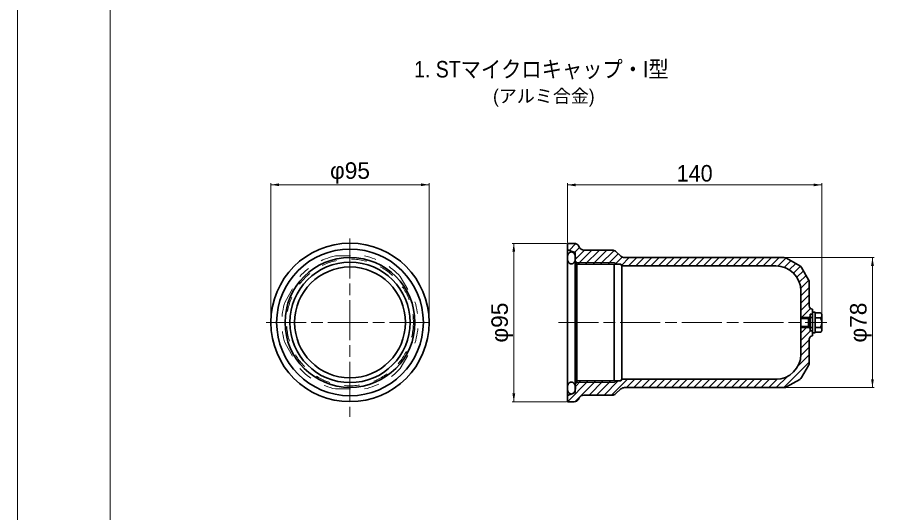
# Model space of a CAD drawing. Units: millimetres at full size, sheet at 1:2; some dimension numbers follow another scale. Extents: x 1970 to 3652, y 1102 to 2290.
# Drawn here: x 1970 to 2492, y 1399 to 1696 of the extents above; entities that cross this region are included whole.
import ezdxf
from ezdxf.enums import TextEntityAlignment as Align

# ---------------------------------------------------------------- set-up
doc = ezdxf.new("R2010")
doc.units = ezdxf.units.MM
doc.header["$LTSCALE"] = 2
for name, pattern in [('CHAIN', [18.5, 12, -1.5, 3.5, -1.5]), ('CHAIN_DOUBLE_DASH', [23.5, 12, -1.5, 3.5, -1.5, 3.5, -1.5]), ('DASHED', [7.5, 6, -1.5]), ('USER1', [9, 4.5, -4.5])]:
    doc.linetypes.add(name, pattern=pattern)
for name, color, linetype, lineweight in [('1外形線', 7, 'Continuous', 35), ('2細い実線', 3, 'Continuous', 20), ('3隠れ線', 2, 'DASHED', 13), ('4中心線', 1, 'CHAIN', 15), ('5想像線', 6, 'CHAIN_DOUBLE_DASH', 15), ('6寸法線', 4, 'Continuous', 13), ('7 枠・タイトル', 7, 'Continuous', 13), ('Defpoints_2', 7, 'Continuous', 13)]:
    doc.layers.add(name, color=color, linetype=linetype, lineweight=lineweight)
doc.styles.add('ＭＳ Ｐゴシック', font='')
doc.styles.get('ＭＳ Ｐゴシック').set_extended_font_data('MS PGothic')

# ---------------------------------------------------------------- blocks, each defined once
blk = doc.blocks.new('filled_arrow')
at = {"color": 0, "linetype": 'Continuous', "lineweight": -2}
blk.add_solid([(7.5, 1.25), (0, 0), (7.5, -1.25)], dxfattribs=at)

msp = doc.modelspace()

# ---------------------------------------------------------------- linework, layer by layer
at = {"layer": '1外形線'}
for p, q in [((2299.564, 1560.965), (2303.711, 1560.965)), ((2299.564, 1560.965), (2299.564, 1549.661)), ((2299.564, 1560.965), (2299.564, 1549.661)), ((2299.564, 1557.138), (2304.165, 1555.463)), ((2304.165, 1555.463), (2304.165, 1550.461)), ((2306.395, 1559.306), (2306.737, 1558.622)), ((2309.421, 1556.963), (2326.446, 1556.963)), ((2328.422, 1556.221), (2331.718, 1553.238)), ((2299.564, 1549.661), (2299.564, 1469.759)), ((2304.165, 1550.461), (2305.166, 1549.461)), ((2304.165, 1550.461), (2304.165, 1513.448)), ((2333.732, 1552.462), (2429.523, 1552.462)), ((2438.879, 1547.524), (2431.023, 1552.06)), ((2305.166, 1549.461), (2305.166, 1548.46)), ((2305.166, 1548.46), (2329.306, 1548.46)), ((2305.166, 1548.46), (2305.166, 1513.448)), ((2327.573, 1548.46), (2327.573, 1478.436)), ((2329.306, 1548.46), (2331.575, 1548.46)), ((2331.575, 1548.46), (2332.152, 1547.46)), ((2332.152, 1547.462), (2424.576, 1547.462)), ((2332.152, 1547.46), (2332.152, 1479.436)), ((2444.174, 1539.158), (2439.978, 1546.426)), ((2444.576, 1537.658), (2444.576, 1523.462)), ((2439.576, 1532.462), (2439.576, 1513.462)), ((2445.176, 1518.462), (2446.576, 1518.462)), ((2445.176, 1518.462), (2445.176, 1509.934)), ((2446.576, 1521.462), (2446.576, 1508.434)), ((2446.584, 1519.712), (2448.184, 1519.712)), ((2448.184, 1507.212), (2448.184, 1519.712)), ((2448.184, 1519.235), (2451.384, 1519.235)), ((2304.165, 1515.449), (2304.165, 1478.436)), ((2305.166, 1513.448), (2305.166, 1478.436)), ((2446.584, 1516.462), (2439.576, 1516.462)), ((2439.576, 1515.849), (2444.062, 1515.849)), ((2439.576, 1494.434), (2439.576, 1513.434)), ((2444.062, 1515.849), (2445.176, 1516.962)), ((2444.062, 1515.849), (2444.062, 1513.462)), ((2444.062, 1511.048), (2444.062, 1513.434)), ((2448.184, 1516.348), (2451.384, 1516.348)), ((2452.184, 1509.132), (2452.184, 1517.792)), ((2439.576, 1511.048), (2444.062, 1511.048)), ((2446.584, 1510.434), (2439.576, 1510.434)), ((2444.062, 1511.048), (2445.176, 1509.934)), ((2445.176, 1508.434), (2445.176, 1509.934)), ((2445.176, 1508.434), (2446.576, 1508.434)), ((2446.576, 1508.434), (2446.576, 1505.434)), ((2448.184, 1510.575), (2451.384, 1510.575)), ((2444.576, 1489.238), (2444.576, 1503.434)), ((2446.584, 1507.212), (2448.184, 1507.212)), ((2448.184, 1507.688), (2451.384, 1507.688)), ((2444.174, 1487.738), (2439.978, 1480.47)), ((2304.165, 1478.436), (2304.165, 1476.435)), ((2304.165, 1476.435), (2305.166, 1477.435)), ((2305.166, 1478.436), (2305.166, 1477.435)), ((2305.166, 1478.436), (2329.306, 1478.436)), ((2329.306, 1478.436), (2331.575, 1478.436)), ((2331.575, 1478.436), (2332.152, 1479.436)), ((2332.152, 1479.434), (2424.576, 1479.434)), ((2438.879, 1479.372), (2431.023, 1474.836)), ((2299.564, 1469.759), (2304.165, 1471.433)), ((2304.165, 1471.433), (2304.165, 1476.435)), ((2328.422, 1470.675), (2331.718, 1473.658)), ((2333.732, 1474.434), (2429.523, 1474.434)), ((2299.564, 1469.759), (2299.564, 1465.931)), ((2306.395, 1467.59), (2306.737, 1468.274)), ((2309.421, 1469.933), (2326.446, 1469.933)), ((2299.564, 1465.931), (2303.711, 1465.931))]:
    msp.add_line(p, q, dxfattribs=at)
for points in [[(2301.983, 1555.83), (2301.864, 1555.825), (2301.745, 1555.812), (2301.628, 1555.791), (2301.511, 1555.761), (2301.395, 1555.722), (2301.28, 1555.674), (2301.167, 1555.619), (2301.057, 1555.555), (2300.947, 1555.484), (2300.842, 1555.405), (2300.738, 1555.317), (2300.638, 1555.222), (2300.541, 1555.121), (2300.447, 1555.013), (2300.357, 1554.897), (2300.27, 1554.775), (2300.189, 1554.648), (2300.111, 1554.514), (2300.038, 1554.374), (2299.969, 1554.229), (2299.906, 1554.08), (2299.847, 1553.927), (2299.794, 1553.769), (2299.746, 1553.607), (2299.703, 1553.443), (2299.666, 1553.274), (2299.634, 1553.105), (2299.608, 1552.932), (2299.588, 1552.758), (2299.573, 1552.583), (2299.564, 1552.407), (2299.562, 1552.23), (2299.564, 1552.053), (2299.573, 1551.877), (2299.588, 1551.701), (2299.608, 1551.527), (2299.634, 1551.355), (2299.666, 1551.185), (2299.703, 1551.017), (2299.746, 1550.852), (2299.794, 1550.69), (2299.847, 1550.533), (2299.906, 1550.38), (2299.969, 1550.23), (2300.038, 1550.086), (2300.111, 1549.946), (2300.189, 1549.812), (2300.27, 1549.685), (2300.357, 1549.563), (2300.447, 1549.447), (2300.541, 1549.338), (2300.638, 1549.237), (2300.738, 1549.142), (2300.842, 1549.055), (2300.947, 1548.976), (2301.057, 1548.904), (2301.168, 1548.84), (2301.28, 1548.785), (2301.395, 1548.738), (2301.511, 1548.699), (2301.628, 1548.669), (2301.746, 1548.648), (2301.865, 1548.635), (2301.984, 1548.63), (2302.103, 1548.635), (2302.221, 1548.648), (2302.338, 1548.669), (2302.455, 1548.699), (2302.572, 1548.738), (2302.686, 1548.786), (2302.8, 1548.84), (2302.91, 1548.905), (2303.019, 1548.976), (2303.125, 1549.055), (2303.228, 1549.143), (2303.329, 1549.237), (2303.426, 1549.338), (2303.52, 1549.447), (2303.609, 1549.563), (2303.696, 1549.685), (2303.778, 1549.812), (2303.856, 1549.946), (2303.928, 1550.086), (2303.997, 1550.23), (2304.061, 1550.38), (2304.119, 1550.534), (2304.173, 1550.69), (2304.221, 1550.853), (2304.263, 1551.017), (2304.301, 1551.185), (2304.333, 1551.355), (2304.359, 1551.528), (2304.379, 1551.701), (2304.394, 1551.877), (2304.402, 1552.053), (2304.405, 1552.23), (2304.402, 1552.407), (2304.394, 1552.583), (2304.379, 1552.759), (2304.359, 1552.932), (2304.333, 1553.105), (2304.301, 1553.275), (2304.263, 1553.443), (2304.221, 1553.607), (2304.173, 1553.769), (2304.119, 1553.927), (2304.061, 1554.08), (2303.997, 1554.23), (2303.928, 1554.374), (2303.856, 1554.514), (2303.778, 1554.648), (2303.696, 1554.775), (2303.609, 1554.897), (2303.52, 1555.013), (2303.426, 1555.121), (2303.329, 1555.223), (2303.228, 1555.317), (2303.125, 1555.405), (2303.019, 1555.484), (2302.91, 1555.555), (2302.8, 1555.62), (2302.686, 1555.674), (2302.572, 1555.722), (2302.455, 1555.761), (2302.338, 1555.791), (2302.22, 1555.812), (2302.102, 1555.825)], [(2301.986, 1470.616), (2301.867, 1470.621), (2301.748, 1470.634), (2301.63, 1470.655), (2301.513, 1470.685), (2301.397, 1470.724), (2301.282, 1470.772), (2301.17, 1470.827), (2301.059, 1470.891), (2300.95, 1470.962), (2300.844, 1471.041), (2300.74, 1471.129), (2300.64, 1471.223), (2300.543, 1471.325), (2300.449, 1471.433), (2300.359, 1471.549), (2300.272, 1471.671), (2300.191, 1471.798), (2300.113, 1471.932), (2300.04, 1472.072), (2299.971, 1472.216), (2299.908, 1472.366), (2299.849, 1472.519), (2299.796, 1472.677), (2299.748, 1472.839), (2299.705, 1473.003), (2299.668, 1473.171), (2299.636, 1473.341), (2299.61, 1473.514), (2299.59, 1473.687), (2299.575, 1473.863), (2299.566, 1474.039), (2299.564, 1474.216), (2299.566, 1474.393), (2299.575, 1474.569), (2299.59, 1474.745), (2299.61, 1474.918), (2299.636, 1475.091), (2299.668, 1475.261), (2299.705, 1475.429), (2299.748, 1475.593), (2299.796, 1475.756), (2299.849, 1475.912), (2299.908, 1476.066), (2299.971, 1476.216), (2300.04, 1476.36), (2300.113, 1476.5), (2300.191, 1476.634), (2300.272, 1476.761), (2300.359, 1476.883), (2300.449, 1476.999), (2300.543, 1477.108), (2300.64, 1477.209), (2300.74, 1477.303), (2300.844, 1477.391), (2300.949, 1477.47), (2301.059, 1477.541), (2301.169, 1477.606), (2301.282, 1477.66), (2301.397, 1477.708), (2301.513, 1477.747), (2301.63, 1477.777), (2301.748, 1477.798), (2301.867, 1477.811), (2301.986, 1477.816), (2302.105, 1477.811), (2302.222, 1477.798), (2302.34, 1477.777), (2302.457, 1477.747), (2302.574, 1477.708), (2302.688, 1477.661), (2302.802, 1477.606), (2302.912, 1477.542), (2303.021, 1477.47), (2303.127, 1477.391), (2303.23, 1477.304), (2303.331, 1477.209), (2303.428, 1477.108), (2303.522, 1476.999), (2303.611, 1476.883), (2303.698, 1476.761), (2303.78, 1476.634), (2303.858, 1476.5), (2303.93, 1476.36), (2303.999, 1476.216), (2304.063, 1476.066), (2304.121, 1475.913), (2304.175, 1475.756), (2304.223, 1475.594), (2304.265, 1475.429), (2304.303, 1475.261), (2304.335, 1475.091), (2304.361, 1474.919), (2304.381, 1474.745), (2304.396, 1474.569), (2304.404, 1474.393), (2304.408, 1474.216), (2304.404, 1474.039), (2304.396, 1473.863), (2304.381, 1473.688), (2304.361, 1473.514), (2304.335, 1473.341), (2304.303, 1473.172), (2304.265, 1473.003), (2304.223, 1472.839), (2304.175, 1472.677), (2304.121, 1472.519), (2304.063, 1472.366), (2303.999, 1472.217), (2303.931, 1472.072), (2303.858, 1471.932), (2303.78, 1471.798), (2303.698, 1471.671), (2303.612, 1471.549), (2303.522, 1471.433), (2303.428, 1471.325), (2303.331, 1471.224), (2303.23, 1471.129), (2303.127, 1471.041), (2303.021, 1470.962), (2302.912, 1470.891), (2302.802, 1470.827), (2302.688, 1470.772), (2302.574, 1470.724), (2302.457, 1470.685), (2302.341, 1470.655), (2302.223, 1470.634), (2302.105, 1470.621)]]:
    msp.add_lwpolyline(points, close=True, dxfattribs=at)
for radius in [47.5, 43.985, 38.95, 36.1, 33.25]:
    msp.add_circle((2169.243, 1513.551), radius, dxfattribs=at)
for centre, radius, start, end in [((2303.711, 1557.964), 3.001, 26.56505, 90), ((2309.421, 1559.964), 3.001, 206.56505, 270), ((2326.446, 1553.962), 3.001, 48.81407, 90), ((2333.732, 1555.463), 3.001, 227.85137, 270), ((2429.523, 1549.462), 3, 60, 90), ((2424.576, 1532.462), 15, 0, 90), ((2437.379, 1544.926), 3, 30, 60), ((2441.576, 1537.658), 3, 0, 30), ((2446.576, 1523.462), 2, 180, 270), ((2450.482, 1517.792), 1.702, 302.00461, 57.99539), ((2446.576, 1513.462), 5.608, 329.02089, 30.97911), ((2450.482, 1509.132), 1.702, 302.00461, 57.99539), ((2446.576, 1503.434), 2, 90, 180), ((2424.576, 1494.434), 15, 270, 0), ((2441.576, 1489.238), 3, 330, 0), ((2437.379, 1481.97), 3, 300, 330), ((2437.379, 1481.97), 3, 300, 330), ((2333.732, 1471.433), 3.001, 90, 132.14863), ((2429.523, 1477.434), 3, 270, 300), ((2303.711, 1468.933), 3.001, 270, 333.43495), ((2309.421, 1466.932), 3.001, 90, 153.43495), ((2326.446, 1472.934), 3.001, 270, 311.18593)]:
    msp.add_arc(centre, radius, start, end, dxfattribs=at)
at = {"layer": '2細い実線'}
for p, q in [((2299.564, 1560.205), (2300.324, 1560.965)), ((2300.607, 1556.758), (2304.66, 1560.811)), ((2303.899, 1555.56), (2306.815, 1558.476)), ((2304.165, 1551.336), (2309.793, 1556.963)), ((2305.78, 1548.46), (2314.283, 1556.963)), ((2310.27, 1548.46), (2318.773, 1556.963)), ((2314.76, 1548.46), (2323.263, 1556.963)), ((2319.25, 1548.46), (2327.545, 1556.755)), ((2323.74, 1548.46), (2330.038, 1554.758)), ((2328.23, 1548.46), (2332.497, 1552.727)), ((2331.994, 1547.734), (2336.722, 1552.462)), ((2336.212, 1547.462), (2341.212, 1552.462)), ((2340.702, 1547.462), (2345.702, 1552.462)), ((2345.192, 1547.462), (2350.192, 1552.462)), ((2349.682, 1547.462), (2354.682, 1552.462)), ((2354.173, 1547.462), (2359.173, 1552.462)), ((2358.663, 1547.462), (2363.663, 1552.462)), ((2363.153, 1547.462), (2368.153, 1552.462)), ((2367.643, 1547.462), (2372.643, 1552.462)), ((2372.133, 1547.462), (2377.133, 1552.462)), ((2376.623, 1547.462), (2381.623, 1552.462)), ((2381.113, 1547.462), (2386.113, 1552.462)), ((2385.603, 1547.462), (2390.603, 1552.462)), ((2390.094, 1547.462), (2395.094, 1552.462)), ((2394.584, 1547.462), (2399.584, 1552.462)), ((2399.074, 1547.462), (2404.074, 1552.462)), ((2403.564, 1547.462), (2408.564, 1552.462)), ((2408.054, 1547.462), (2413.054, 1552.462)), ((2412.544, 1547.462), (2417.544, 1552.462)), ((2417.034, 1547.462), (2422.034, 1552.462)), ((2421.524, 1547.462), (2426.524, 1552.462)), ((2425.951, 1547.399), (2430.752, 1552.199)), ((2429.628, 1546.585), (2433.609, 1550.567)), ((2305.166, 1549.461), (2327.573, 1549.461)), ((2327.573, 1549.461), (2329.306, 1548.46)), ((2432.642, 1545.108), (2436.456, 1548.923)), ((2435.137, 1543.114), (2439.275, 1547.251)), ((2437.151, 1540.638), (2441.062, 1544.548)), ((2438.651, 1537.647), (2442.705, 1541.702)), ((2439.496, 1534.003), (2444.333, 1538.84)), ((2439.576, 1529.592), (2444.576, 1534.592)), ((2439.576, 1525.102), (2444.576, 1530.102)), ((2439.576, 1520.612), (2444.576, 1525.612)), ((2439.576, 1516.122), (2445.342, 1521.888)), ((2446.406, 1518.462), (2446.576, 1518.631)), ((2444.676, 1516.462), (2439.576, 1516.462)), ((2443.793, 1515.849), (2445.176, 1517.231)), ((2443.482, 1511.048), (2439.576, 1507.141)), ((2444.676, 1510.434), (2439.576, 1510.434)), ((2445.359, 1508.434), (2439.576, 1502.651)), ((2444.576, 1503.161), (2439.576, 1498.161)), ((2444.576, 1498.671), (2439.555, 1493.65)), ((2444.576, 1494.181), (2437.856, 1487.461)), ((2444.576, 1489.691), (2429.319, 1474.434)), ((2312.087, 1478.436), (2299.583, 1465.931)), ((2316.577, 1478.436), (2304.098, 1465.957)), ((2307.597, 1478.436), (2304.165, 1475.004)), ((2305.166, 1477.435), (2327.573, 1477.435)), ((2321.068, 1478.436), (2312.565, 1469.933)), ((2325.558, 1478.436), (2317.055, 1469.933)), ((2330.048, 1478.436), (2321.545, 1469.933)), ((2335.537, 1479.434), (2326.035, 1469.933)), ((2327.573, 1477.435), (2329.306, 1478.436)), ((2340.027, 1479.434), (2335.027, 1474.434)), ((2344.517, 1479.434), (2339.517, 1474.434)), ((2349.007, 1479.434), (2344.007, 1474.434)), ((2353.497, 1479.434), (2348.497, 1474.434)), ((2357.987, 1479.434), (2352.987, 1474.434)), ((2362.477, 1479.434), (2357.477, 1474.434)), ((2366.968, 1479.434), (2361.968, 1474.434)), ((2371.458, 1479.434), (2366.458, 1474.434)), ((2375.948, 1479.434), (2370.948, 1474.434)), ((2380.438, 1479.434), (2375.438, 1474.434)), ((2384.928, 1479.434), (2379.928, 1474.434)), ((2389.418, 1479.434), (2384.418, 1474.434)), ((2393.908, 1479.434), (2388.908, 1474.434)), ((2398.398, 1479.434), (2393.398, 1474.434)), ((2402.889, 1479.434), (2397.889, 1474.434)), ((2407.379, 1479.434), (2402.379, 1474.434)), ((2411.869, 1479.434), (2406.869, 1474.434)), ((2416.359, 1479.434), (2411.359, 1474.434)), ((2420.849, 1479.434), (2415.849, 1474.434)), ((2425.36, 1479.455), (2420.339, 1474.434)), ((2431.549, 1481.154), (2424.829, 1474.434)), ((2440.158, 1480.783), (2438.567, 1479.192))]:
    msp.add_line(p, q, dxfattribs=at)
at = {"layer": '3隠れ線', "linetype": 'USER1'}
for p, q in [((2160.484, 1553.451), (2178.002, 1553.451)), ((2130.31, 1525.915), (2139.069, 1541.085)), ((2199.418, 1541.085), (2208.177, 1525.915)), ((2130.31, 1501.185), (2139.069, 1486.015)), ((2199.418, 1486.015), (2208.177, 1501.185)), ((2160.484, 1473.65), (2178.002, 1473.65))]:
    msp.add_line(p, q, dxfattribs=at)
msp.add_circle((2169.243, 1513.551), 38, dxfattribs=at)
for start, end in [(102.38088, 137.61918), (42.3808, 77.61909), (162.38079, 197.61918), (342.38081, 17.61919), (222.38079, 257.61909), (282.38088, 317.61918)]:
    msp.add_arc((2169.243, 1513.551), 40.85, start, end, dxfattribs=at)
at = {"layer": '4中心線'}
for p, q in [((2169.243, 1563.901), (2169.243, 1456.913)), ((2118.893, 1513.551), (2219.593, 1513.551)), ((2294.244, 1513.448), (2455.237, 1513.448))]:
    msp.add_line(p, q, dxfattribs=at)
at = {"layer": '5想像線'}
for centre, major_axis in [((2445.897, 1517.445), (0, 1.016)), ((2445.897, 1509.451), (0, -1.016))]:
    msp.add_ellipse(centre, major_axis=major_axis, ratio=0.688699, dxfattribs=at)
at = {"layer": '6寸法線'}
for p, q in [((2121.743, 1514.051), (2121.743, 1597.123)), ((2216.743, 1514.051), (2216.743, 1597.123)), ((2299.564, 1561.465), (2299.564, 1597.021)), ((2452.184, 1513.948), (2452.184, 1597.021)), ((2121.743, 1596.123), (2216.743, 1596.123)), ((2452.184, 1596.021), (2299.564, 1596.021)), ((2299.064, 1560.965), (2266.449, 1560.965)), ((2267.449, 1560.965), (2267.449, 1465.931)), ((2430.023, 1552.462), (2483.504, 1552.462)), ((2482.504, 1552.462), (2482.504, 1474.434)), ((2430.023, 1474.434), (2483.504, 1474.434)), ((2299.064, 1465.931), (2266.449, 1465.931))]:
    msp.add_line(p, q, dxfattribs=at)
at = {"layer": '7 枠・タイトル'}
msp.add_line((2025.479, 1139.719), (2025.479, 2253.272), dxfattribs=at)
at = {"layer": 'Defpoints_2'}
msp.add_lwpolyline([(1969.828, 1102.495), (3651.828, 1102.495), (3651.828, 2290.495), (1969.828, 2290.495)], close=True, dxfattribs=at)

# ---------------------------------------------------------------- block references
at = {"layer": '6寸法線', "xscale": 0.667, "yscale": 0.667}
for p in [(2121.743, 1596.123), (2299.564, 1596.021)]:
    msp.add_blockref('filled_arrow', p, dxfattribs=at)
for p, rotation in [((2216.743, 1596.123), 180), ((2452.184, 1596.021), 180), ((2267.449, 1560.965), 270), ((2482.504, 1552.462), 270), ((2482.504, 1474.434), 90), ((2267.449, 1465.931), 90)]:
    msp.add_blockref('filled_arrow', p, dxfattribs=dict(at, rotation=rotation))

# ---------------------------------------------------------------- texts
at = {"layer": '6寸法線', "style": 'ＭＳ Ｐゴシック', "width": 1.05}
msp.add_text('φ95', height=9.897, dxfattribs=at).set_placement((2169.243, 1604.629), align=Align.MIDDLE_CENTER)
at = {"layer": '6寸法線', "style": 'ＭＳ Ｐゴシック'}
msp.add_text('140', height=9.897, dxfattribs=at).set_placement((2375.874, 1603.021), align=Align.MIDDLE_CENTER)
at = {"layer": '6寸法線', "style": 'ＭＳ Ｐゴシック', "width": 1.05}
for s, p in [('φ95', (2258.944, 1513.448)), ('φ78', (2473.998, 1513.448))]:
    msp.add_text(s, height=9.897, rotation=90, dxfattribs=at).set_placement(p, align=Align.MIDDLE_CENTER)
at = {"layer": '7 枠・タイトル', "style": 'ＭＳ Ｐゴシック', "width": 0.9}
msp.add_text('1. STマイクロキャップ・I型', height=9.897, dxfattribs=at).set_placement((2207.732, 1657.49), align=Align.BOTTOM_LEFT)
at = {"layer": '7 枠・タイトル', "style": 'ＭＳ Ｐゴシック'}
msp.add_text('(アルミ合金)', height=7.918, dxfattribs=at).set_placement((2255.007, 1643), align=Align.BOTTOM_LEFT)

doc.saveas('drawing.dxf')
